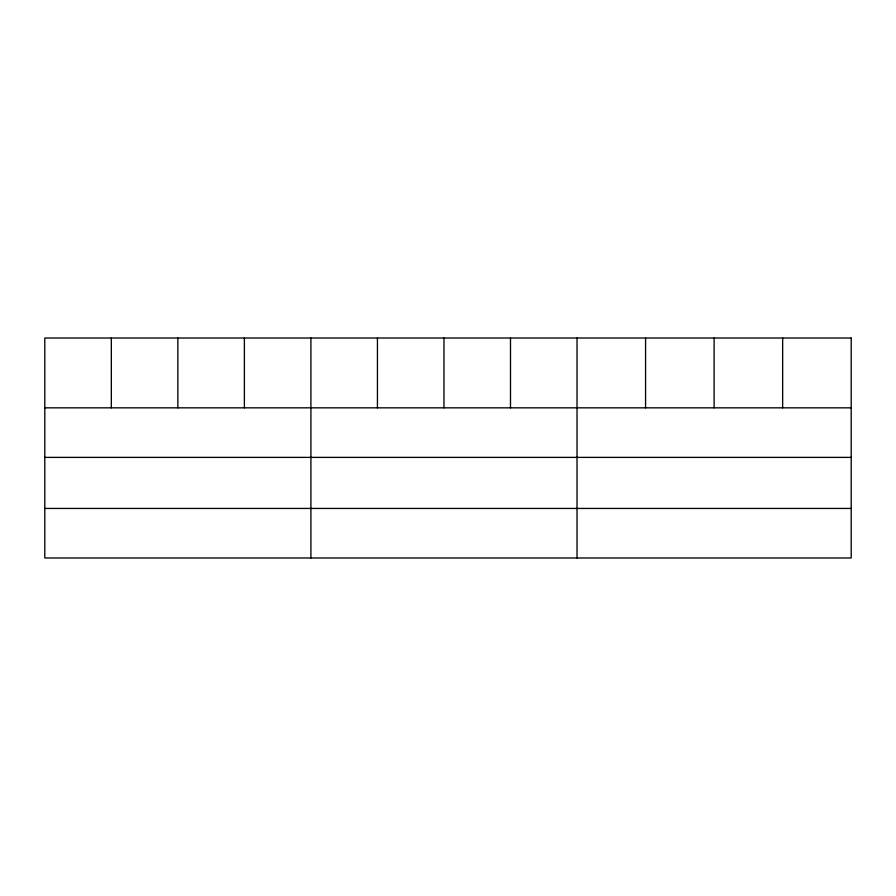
<?xml version="1.0" encoding="UTF-8"?>
<svg xmlns="http://www.w3.org/2000/svg" width="896" height="896" viewBox="0 0 896 896"><rect width="100%" height="100%" fill="white"/><g stroke="black" fill="none" stroke-linecap="round" stroke-linejoin="round"><path stroke-width="1.34" d="M44.8 407.837L851.2 407.837M44.8 457.386L851.2 457.386M44.8 508.435L851.2 508.435M782.656 338.016L782.656 407.837M714.112 338.016L714.112 407.837M645.568 338.016L645.568 407.837M577.024 338.016L577.024 557.984M510.496 338.016L510.496 407.837M443.968 338.016L443.968 407.837M377.44 338.016L377.44 407.837M310.912 338.016L310.912 557.984M244.384 338.016L244.384 407.837M177.856 338.016L177.856 407.837M111.328 338.016L111.328 407.837M851.2 338.016L44.8 338.016L44.8 557.984L851.2 557.984L851.2 338.016"/></g></svg>
